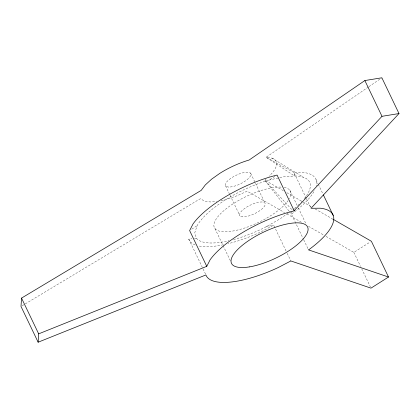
<?xml version="1.0" encoding="UTF-8"?>
<svg xmlns="http://www.w3.org/2000/svg" width="420" height="420" viewBox="0 0 420 420"><rect width="100%" height="100%" fill="white"/><g stroke="black" fill="none" stroke-linecap="round" stroke-linejoin="round"><path stroke-width="0.32" stroke-dasharray="2.1 1.58" d="M292.068 211.297L291.406 214.121L303.481 239.332M274.932 176.421L269.026 180.091A63.263 21.536 -25.6 0 0 197.153 225.635L194.785 232.685L196.355 238.156A63.263 21.536 -25.6 0 0 229.026 240.713M288.089 213.181L280.124 218.825L266.028 226.842A63.263 21.536 -25.6 0 1 232.869 239.762M368.361 87.029L266.107 157.269L294.53 175.948A63.263 21.536 -25.6 0 1 303.707 199.369M368.897 86.662L381.323 78.157M191.777 229.163L197.153 225.635M326.041 236.402L353.85 252.378L370.288 241.957M22.123 305.77L199.343 199.269L200.655 198.739L204.257 201.085L210.163 201.968L216.678 201.432M286.067 250.976L273.709 225.178L261.004 231.824A70.292 23.924 -25.6 0 1 228.029 243.71M269.026 180.091L282.807 176.909L294.53 175.948L293.911 172.51L266.107 157.269L272.018 158.151L303.392 177.272M220.988 200.629L227.167 199.206L237.101 195.746L247.107 191.195L284.618 212.599M266.028 226.842L273.709 225.178M195.163 244.913A70.292 23.924 -25.6 0 1 188.764 239.19L191.924 238.681M194.455 238.382L196.355 238.156M283.432 190.727L264.647 180.08A42.179 14.354 -25.6 0 0 266.165 178.836M286.834 192.685L311.236 206.703M315.21 208.987L332.231 218.768M286.886 213.901L302.211 222.705M308.453 226.291L323.773 235.095M288.971 211.024L264.647 180.08L292.336 210.168A63.263 21.536 -25.6 0 0 293.942 208.861M289.38 211.543L291.406 214.121L291.68 213.943A70.292 23.924 -25.6 0 0 314.654 190.213M353.85 252.378L360.591 266.448M361.715 268.795L370.419 286.97M316.071 179.655L318.034 183.755M318.318 184.343L322.812 193.725M306.269 198.308L293.911 172.51L303.245 172.436A70.292 23.924 -25.6 0 1 316.297 185.782M306.553 198.891L311.047 208.273M289.894 190.297L297.197 205.543M298.321 207.884L306.191 224.301M303.765 239.92L308.543 249.884M250.735 173.397L255.213 182.747M255.497 183.33L265.015 203.201M287.191 253.323L290.845 260.946M225.535 185.84L229.735 194.602M230.018 195.19L239.815 215.644M214.935 228.543L222.799 244.96M223.083 245.548L230.386 260.788M188.759 239.059L205.895 274.822M223.388 244.755A70.292 23.924 -25.6 0 1 198.146 245.821M301.844 201.469A63.263 21.536 -25.6 0 1 301.04 202.319M299.324 204.041A63.263 21.536 -25.6 0 1 297.948 205.349M296 207.107A63.263 21.536 -25.6 0 1 294.467 208.425M272.018 158.151A42.179 14.354 -25.6 0 1 268.963 176.327M284.193 187.42A42.179 14.354 -25.6 0 1 289.359 198.65M288.151 200.555A42.179 14.354 -25.6 0 1 232.475 231.095A42.179 14.354 -25.6 0 1 223.041 211.37A42.179 14.354 -25.6 0 1 281.731 187.126M228.48 187.052L226.616 186.685A14.06 4.783 -25.6 0 1 237.851 174.5A14.06 4.783 -25.6 0 1 249.895 176.873A14.06 4.783 -25.6 0 1 228.48 187.052M242.76 216.857L240.896 216.489A14.06 4.783 -25.6 0 1 252.131 204.304A14.06 4.783 -25.6 0 1 264.175 206.677A14.06 4.783 -25.6 0 1 242.76 216.857"/><path stroke-width="0.63" d="M388.521 277.027L308.543 249.884L308.816 249.706A70.292 23.924 -25.6 0 0 320.381 208.204L311.047 208.273L399 113.552L381.864 77.789L364.859 80.551L249.107 160.03A42.179 14.354 -25.6 0 0 219.77 173.381L211.628 179.151L205.291 184.952L201.191 190.391L21.536 298.095L21 306.448L38.136 342.211L205.9 274.953A70.292 23.924 -25.6 0 0 278.14 267.593L290.845 260.946L370.981 288.141L388.521 277.027L371.385 241.264L332.798 219.093M38.136 342.211L38.672 333.858L21.536 298.095M38.672 333.858L206.766 266.338L210.131 259.76A70.292 23.924 -25.6 0 1 293.937 210.898L381.995 116.314L399 113.552M364.859 80.551L381.995 116.314M323.374 194.896L333.207 215.418M294.215 210.851L277.079 175.082L276.806 175.135A70.292 23.924 -25.6 0 0 192.995 223.997L189.63 230.575L206.766 266.338M249.396 266.894A42.179 14.354 -25.6 0 0 308.075 229.709A42.179 14.354 -25.6 0 0 251.186 238.954A42.179 14.354 -25.6 0 0 249.396 266.894"/></g></svg>
